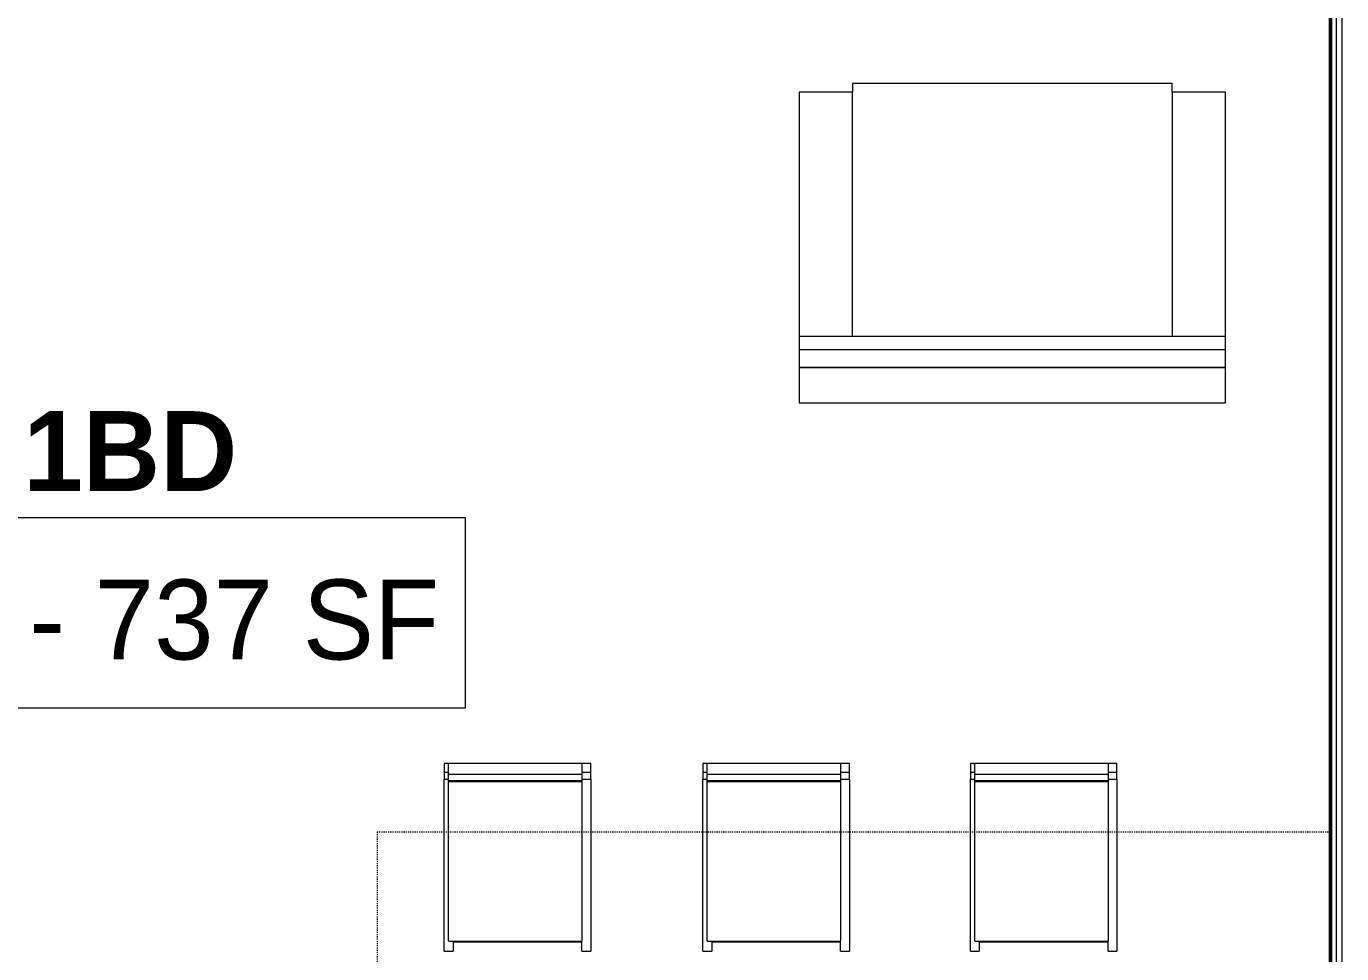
# Model space of a CAD drawing. Header units: inches. Extents: x -4217 to -1814, y 9706 to 12425.
# Drawn here: x -3067.4 to -2919.3, y 10582 to 10686.4 of the extents above; entities that cross this region are included whole.
import ezdxf

# ---------------------------------------------------------------- set-up
doc = ezdxf.new("R2010")
doc.units = ezdxf.units.IN
doc.header["$MEASUREMENT"] = 0
doc.linetypes.add('Dash', pattern=[0.25, 0.125, -0.125])
for name, color, linetype, lineweight in [('A-AREA-IDEN', 2, 'Continuous', 9), ('A-WALL', 113, 'Continuous', 13), ('I-FURN', 30, 'Continuous', 9), ('I-FURN-1', 7, 'Continuous', 9), ('I-WALL-3', 2, 'Continuous', 50), ('Q-CASE-HDLN-1', 7, 'Dash', 9)]:
    doc.layers.add(name, color=color, linetype=linetype, lineweight=lineweight)
doc.styles.add('Century Gothic', font='ufonts.com_century-gothic.ttf', dxfattribs={"height": 9})
doc.styles.add('Century Gothic_B', font='GOTHICB.TTF', dxfattribs={"height": 9})

msp = doc.modelspace()

# ---------------------------------------------------------------- linework, layer by layer
at = {"layer": 'A-AREA-IDEN', "flags": 128}
msp.add_lwpolyline([(-3093.50116, 10631.10346), (-3017.99564, 10631.10346), (-3017.99564, 10609.6074), (-3093.50116, 10609.6074)], close=True, dxfattribs=at)
at = {"layer": 'A-WALL'}
for p, q in [((-2919.94874, 10715.50269), (-2919.94874, 10576.4144)), ((-2919.32374, 10715.50269), (-2919.32374, 10526.04629))]:
    msp.add_line(p, q, dxfattribs=at)
at = {"layer": 'I-FURN'}
for p, q in [((-2938.39874, 10679.99243), (-2974.39874, 10679.99243)), ((-2974.39874, 10679.99243), (-2974.39874, 10678.99243)), ((-2938.39874, 10678.99243), (-2938.39874, 10679.99243)), ((-2974.39874, 10678.99243), (-2980.39874, 10678.99243)), ((-2980.39874, 10678.99243), (-2980.39874, 10651.49243)), ((-2974.39874, 10651.49243), (-2974.39874, 10678.99243)), ((-2932.39874, 10678.99243), (-2938.39874, 10678.99243)), ((-2938.39874, 10678.99243), (-2938.39874, 10651.49243)), ((-2932.39874, 10651.49243), (-2932.39874, 10678.99243)), ((-2932.39874, 10651.49243), (-2980.39874, 10651.49243)), ((-2980.39874, 10651.49243), (-2980.39874, 10647.99243)), ((-2932.39874, 10647.99243), (-2932.39874, 10651.49243)), ((-2932.39874, 10649.99243), (-2980.39874, 10649.99243)), ((-2932.39874, 10647.99243), (-2980.39874, 10647.99243)), ((-2980.39874, 10647.99243), (-2932.39874, 10647.99243))]:
    msp.add_line(p, q, dxfattribs=at)
at = {"layer": 'I-FURN-1'}
for p, q in [((-2980.39874, 10647.99243), (-2980.39874, 10643.99243)), ((-2932.39874, 10643.99243), (-2932.39874, 10647.99243)), ((-2980.39874, 10643.99243), (-2932.39874, 10643.99243)), ((-3019.87519, 10603.37888), (-3020.37519, 10603.37888)), ((-3020.37519, 10603.37888), (-3020.37519, 10602.39407)), ((-3019.87519, 10602.13784), (-3019.87519, 10603.37888)), ((-3004.87519, 10603.37888), (-3019.87519, 10603.37888)), ((-3004.87519, 10603.37888), (-3004.87519, 10602.13784)), ((-3003.87519, 10603.37888), (-3004.87519, 10603.37888)), ((-3003.87519, 10602.39407), (-3003.87519, 10603.37888)), ((-2990.75387, 10603.37888), (-2991.25387, 10603.37888)), ((-2991.25387, 10603.37888), (-2991.25387, 10602.39407)), ((-2990.75387, 10602.13784), (-2990.75387, 10603.37888)), ((-2975.75387, 10603.37888), (-2990.75387, 10603.37888)), ((-2975.75387, 10603.37888), (-2975.75387, 10602.13784)), ((-2974.75387, 10603.37888), (-2975.75387, 10603.37888)), ((-2974.75387, 10602.39407), (-2974.75387, 10603.37888)), ((-2960.63256, 10603.37888), (-2961.13256, 10603.37888)), ((-2961.13256, 10603.37888), (-2961.13256, 10602.39407)), ((-2960.63256, 10602.13784), (-2960.63256, 10603.37888)), ((-2945.63256, 10603.37888), (-2960.63256, 10603.37888)), ((-2945.63256, 10603.37888), (-2945.63256, 10602.13784)), ((-2944.63256, 10603.37888), (-2945.63256, 10603.37888)), ((-2944.63256, 10602.39407), (-2944.63256, 10603.37888)), ((-3020.37519, 10602.39407), (-3019.87519, 10602.39407)), ((-3020.37519, 10602.39407), (-3020.37519, 10601.59869)), ((-3020.37519, 10601.59869), (-3019.87519, 10601.59869)), ((-3020.37519, 10585.66096), (-3020.37519, 10601.59869)), ((-3019.87519, 10601.47299), (-3019.87519, 10602.13784)), ((-3004.87519, 10602.13784), (-3019.87519, 10602.13784)), ((-3019.87519, 10601.47299), (-3004.87519, 10601.47299)), ((-3019.87519, 10601.34445), (-3019.87519, 10601.47299)), ((-3019.87519, 10585.74515), (-3019.87519, 10601.34445)), ((-3019.87519, 10601.34445), (-3004.87519, 10601.34445)), ((-3004.87519, 10602.39407), (-3003.87519, 10602.39407)), ((-3004.87519, 10602.13784), (-3004.87519, 10601.47299)), ((-3004.87519, 10601.59869), (-3003.87519, 10601.59869)), ((-3004.87519, 10601.47299), (-3004.87519, 10601.34445)), ((-3004.87519, 10601.34445), (-3004.87519, 10585.74515)), ((-3003.87519, 10601.59869), (-3003.87519, 10602.39407)), ((-3003.87519, 10601.59869), (-3003.87519, 10585.66096)), ((-2991.25387, 10602.39407), (-2990.75387, 10602.39407)), ((-2991.25387, 10602.39407), (-2991.25387, 10601.59869)), ((-2991.25387, 10601.59869), (-2990.75387, 10601.59869)), ((-2991.25387, 10585.66096), (-2991.25387, 10601.59869)), ((-2990.75387, 10601.47299), (-2990.75387, 10602.13784)), ((-2975.75387, 10602.13784), (-2990.75387, 10602.13784)), ((-2990.75387, 10601.47299), (-2975.75387, 10601.47299)), ((-2990.75387, 10601.34445), (-2990.75387, 10601.47299)), ((-2990.75387, 10585.74515), (-2990.75387, 10601.34445)), ((-2990.75387, 10601.34445), (-2975.75387, 10601.34445)), ((-2975.75387, 10602.39407), (-2974.75387, 10602.39407)), ((-2975.75387, 10602.13784), (-2975.75387, 10601.47299)), ((-2975.75387, 10601.59869), (-2974.75387, 10601.59869)), ((-2975.75387, 10601.47299), (-2975.75387, 10601.34445)), ((-2975.75387, 10601.34445), (-2975.75387, 10585.74515)), ((-2974.75387, 10601.59869), (-2974.75387, 10602.39407)), ((-2974.75387, 10601.59869), (-2974.75387, 10585.66096)), ((-2961.13256, 10602.39407), (-2960.63256, 10602.39407)), ((-2961.13256, 10602.39407), (-2961.13256, 10601.59869)), ((-2961.13256, 10601.59869), (-2960.63256, 10601.59869)), ((-2961.13256, 10585.66096), (-2961.13256, 10601.59869)), ((-2960.63256, 10601.47299), (-2960.63256, 10602.13784)), ((-2945.63256, 10602.13784), (-2960.63256, 10602.13784)), ((-2960.63256, 10601.47299), (-2945.63256, 10601.47299)), ((-2960.63256, 10601.34445), (-2960.63256, 10601.47299)), ((-2960.63256, 10585.74515), (-2960.63256, 10601.34445)), ((-2960.63256, 10601.34445), (-2945.63256, 10601.34445)), ((-2945.63256, 10602.39407), (-2944.63256, 10602.39407)), ((-2945.63256, 10602.13784), (-2945.63256, 10601.47299)), ((-2945.63256, 10601.59869), (-2944.63256, 10601.59869)), ((-2945.63256, 10601.47299), (-2945.63256, 10601.34445)), ((-2945.63256, 10601.34445), (-2945.63256, 10585.74515)), ((-2944.63256, 10601.59869), (-2944.63256, 10602.39407)), ((-2944.63256, 10601.59869), (-2944.63256, 10585.66096)), ((-3020.37519, 10584.16472), (-3020.37519, 10585.66096)), ((-3019.87519, 10583.49248), (-3019.87519, 10585.74515)), ((-3004.87519, 10585.74515), (-3004.87519, 10583.49248)), ((-3003.87519, 10585.66096), (-3003.87519, 10584.16472)), ((-2991.25387, 10584.16472), (-2991.25387, 10585.66096)), ((-2990.75387, 10583.49248), (-2990.75387, 10585.74515)), ((-2975.75387, 10585.74515), (-2975.75387, 10583.49248)), ((-2974.75387, 10585.66096), (-2974.75387, 10584.16472)), ((-2961.13256, 10584.16472), (-2961.13256, 10585.66096)), ((-2960.63256, 10583.49248), (-2960.63256, 10585.74515)), ((-2945.63256, 10585.74515), (-2945.63256, 10583.49248)), ((-2944.63256, 10585.66096), (-2944.63256, 10584.16472)), ((-3020.37519, 10582.24597), (-3020.37519, 10584.16472)), ((-3019.87519, 10583.39252), (-3019.87519, 10583.49248)), ((-3019.87519, 10583.3799), (-3004.87519, 10583.3799)), ((-3019.37519, 10583.39585), (-3019.37519, 10583.32217)), ((-3019.37519, 10583.32217), (-3019.37519, 10583.24347)), ((-3019.37519, 10583.24347), (-3019.37519, 10582.24597)), ((-3004.87519, 10583.24347), (-3019.37519, 10583.24347)), ((-3004.87519, 10583.49248), (-3004.87519, 10583.39252)), ((-3004.87519, 10583.32217), (-3004.87519, 10583.39252)), ((-3004.87519, 10583.24347), (-3004.87519, 10583.32217)), ((-3004.87519, 10582.24597), (-3004.87519, 10583.24347)), ((-3003.87519, 10584.16472), (-3003.87519, 10582.24597)), ((-2991.25387, 10582.24597), (-2991.25387, 10584.16472)), ((-2990.75387, 10583.39252), (-2990.75387, 10583.49248)), ((-2990.75387, 10583.3799), (-2975.75387, 10583.3799)), ((-2990.25387, 10583.39585), (-2990.25387, 10583.32217)), ((-2990.25387, 10583.32217), (-2990.25387, 10583.24347)), ((-2990.25387, 10583.24347), (-2990.25387, 10582.24597)), ((-2975.75387, 10583.24347), (-2990.25387, 10583.24347)), ((-2975.75387, 10583.49248), (-2975.75387, 10583.39252)), ((-2975.75387, 10583.32217), (-2975.75387, 10583.39252)), ((-2975.75387, 10583.24347), (-2975.75387, 10583.32217)), ((-2975.75387, 10582.24597), (-2975.75387, 10583.24347)), ((-2974.75387, 10584.16472), (-2974.75387, 10582.24597)), ((-2961.13256, 10582.24597), (-2961.13256, 10584.16472)), ((-2960.63256, 10583.39252), (-2960.63256, 10583.49248)), ((-2960.63256, 10583.3799), (-2945.63256, 10583.3799)), ((-2960.13256, 10583.39585), (-2960.13256, 10583.32217)), ((-2960.13256, 10583.32217), (-2960.13256, 10583.24347)), ((-2960.13256, 10583.24347), (-2960.13256, 10582.24597)), ((-2945.63256, 10583.24347), (-2960.13256, 10583.24347)), ((-2945.63256, 10583.49248), (-2945.63256, 10583.39252)), ((-2945.63256, 10583.32217), (-2945.63256, 10583.39252)), ((-2945.63256, 10583.24347), (-2945.63256, 10583.32217)), ((-2945.63256, 10582.24597), (-2945.63256, 10583.24347)), ((-2944.63256, 10584.16472), (-2944.63256, 10582.24597)), ((-3020.37519, 10582.24597), (-3019.37519, 10582.24597)), ((-3004.87519, 10582.24597), (-3003.87519, 10582.24597)), ((-2991.25387, 10582.24597), (-2990.25387, 10582.24597)), ((-2975.75387, 10582.24597), (-2974.75387, 10582.24597)), ((-2961.13256, 10582.24597), (-2960.13256, 10582.24597)), ((-2945.63256, 10582.24597), (-2944.63256, 10582.24597))]:
    msp.add_line(p, q, dxfattribs=at)
at = {"layer": 'I-WALL-3'}
msp.add_line((-2920.57374, 10715.50269), (-2920.57374, 10576.4144), dxfattribs=at)
at = {"layer": 'Q-CASE-HDLN-1'}
for p, q in [((-3027.92374, 10595.6644), (-3027.92374, 10552.2894)), ((-2920.57374, 10595.6644), (-3027.92374, 10595.6644))]:
    msp.add_line(p, q, dxfattribs=at)

# ---------------------------------------------------------------- texts
at = {"layer": 'A-AREA-IDEN', "char_height": 9, "attachment_point": 1}
for s, insert, width, style in [('1BD', (-3067.7484, 10643.07161), 28.785, 'Century Gothic_B'), ('220 - 737 SF', (-3090.50116, 10624.10346), 83.931, 'Century Gothic')]:
    msp.add_mtext(s, dxfattribs=dict(at, insert=insert, width=width, style=style))

doc.saveas('drawing.dxf')
